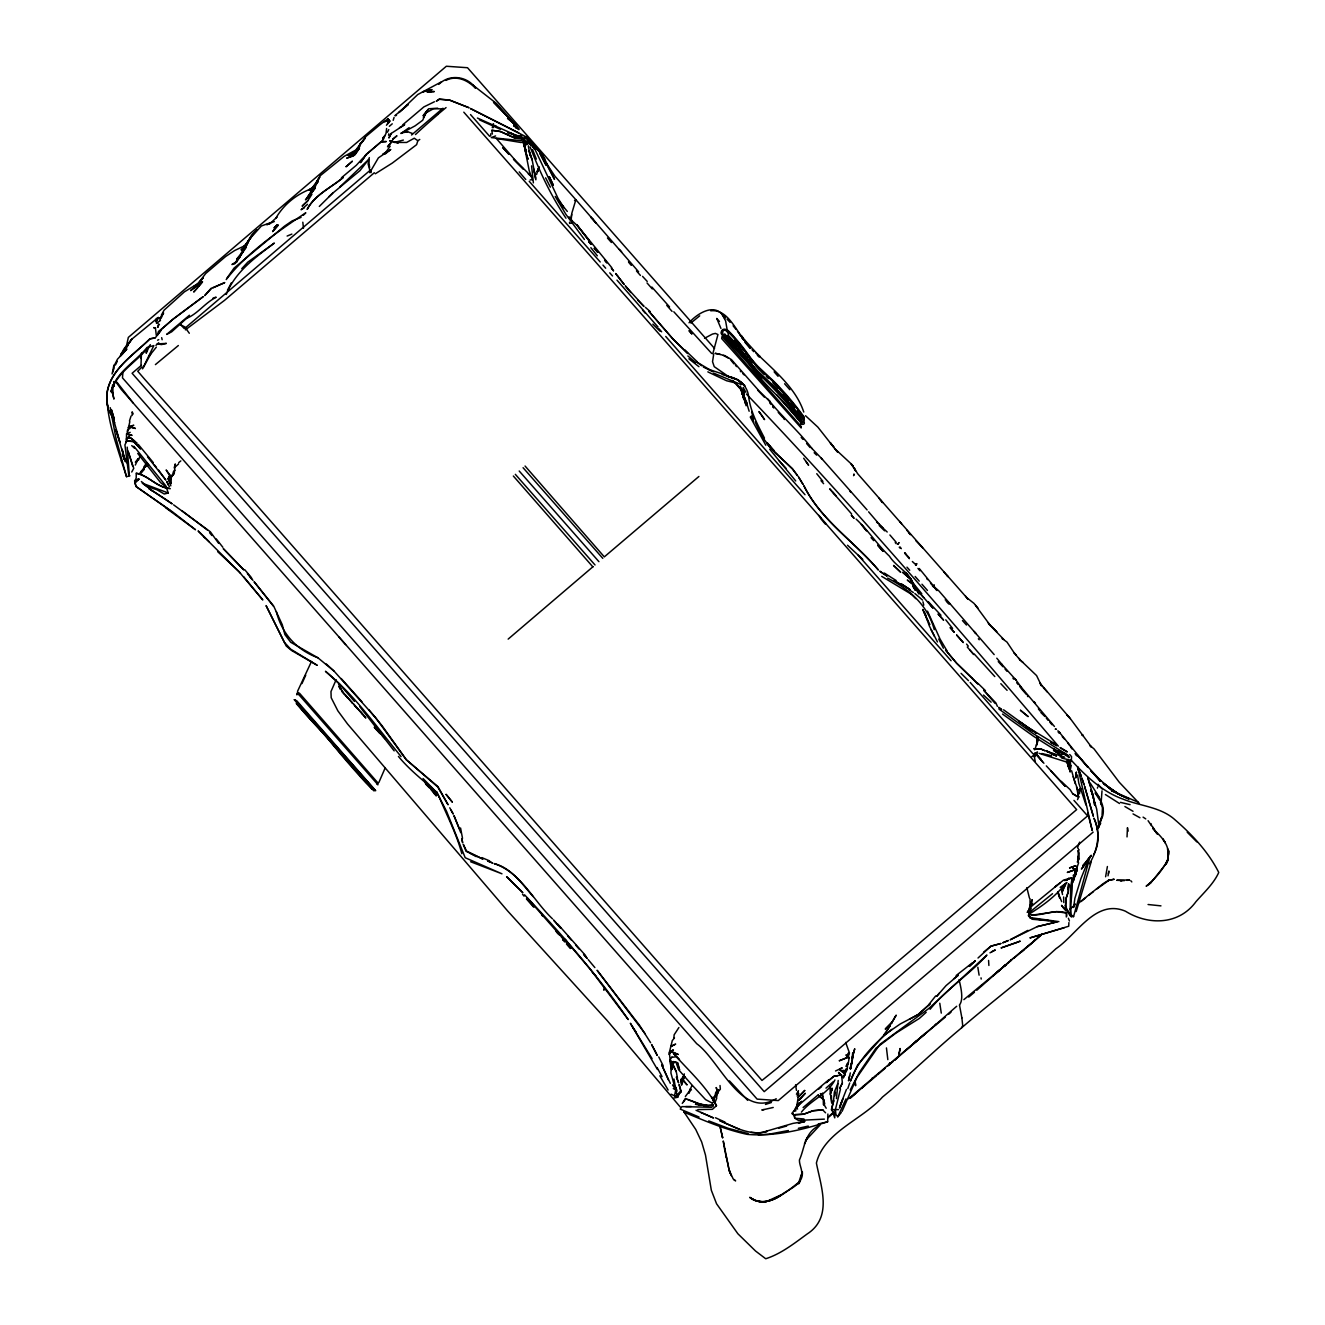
<?xml version="1.0" encoding="UTF-8"?>
<svg xmlns="http://www.w3.org/2000/svg" width="1325" height="1325" viewBox="0 0 1325 1325"><rect width="100%" height="100%" fill="white"/><g stroke="black" fill="none" stroke-linecap="round" stroke-linejoin="round"><path stroke-width="1.5" d="M126.438 439.32L129.635 435.743L126.438 439.32L126.571 433.888L130.165 432.348M132.136 415.503L132.152 411.81L133.212 414.013M533.379 182.85L531.59 165.873M371.066 172.697L371.099 169.766M121.718 461.812C114.662 439.453 106.364 416.464 107.027 392.73C110.82 368.433 134.007 355.034 149.94 338.769L155.191 337.825M112.675 385.641L112.559 393.343L113.95 399.09L112.062 390.428L112.559 393.343L112.542 384.995M516.154 128.243L516.203 125.395L493.513 102.174L515.624 124.881L496.378 103.416L472.545 84.817M383.505 139.175L383.521 138.065L382.047 141.377L386.022 133.411L386.618 128.508M1038.055 740.062L1036.995 736.982L1036.895 742.099L1038.171 737.263L1036.465 745.312L1037.69 741.288L1034.742 749.867M161.153 317.934L157.112 318.497L159.48 318.547L158.222 317.487L155.903 321.428M1065.764 907.509L1065.946 898.797L1068.397 891.51L1065.913 898.797L1065.333 907.973L1070.501 916.171L1073.565 916.602L1089.084 860.256M672.404 1068.927L673.398 1061.491M1063.644 896.975L1063.793 902.573M1066.31 916.999L1066.443 913.107L1056.621 911.583L1031.794 915.211M490.664 135.928L490.763 133.759M1127.028 836.92L1127.459 827.678L1128.105 831.206M1068.894 922.614L1068.712 926.241L1029.906 937.918L1064.141 927.798M1102.052 815.504L1102.45 807.753L1100.412 801.973M831.371 1095.775L831.736 1103.129L830.411 1093.837L832.348 1088.289L830.311 1094.467L830.03 1086.715L831.868 1090.193L829.549 1087.643M1030.055 898.747L1030.022 906.068L1032.225 899.725L1030.022 906.068M156.383 323.085L156.681 318.928M122.91 372.176L122.48 377.873L757.122 1099.121L778.288 1100.578L1093.142 832.133M988.582 960.443L988.881 965.461M1101.025 804.126L1102.003 790.859M127.217 433.739L127.498 430.062L130.198 428.257M558.487 200.588L563.937 207.81L558.024 198.303L533.263 145.684L528.228 143.017L525.164 143.266L524.717 148.764L527.963 159.166M796.872 1105.696L798.163 1097.365L804.722 1090.475L798.163 1097.365M673.862 1038.237L674.143 1034.792L678.897 1027.521M1071.759 880.628L1071.279 885.978L1071.908 877.895L1063.495 880.098L1054.998 887.021L1060 882.93M804.441 1143.823L807.819 1137.082L805.484 1140.643L820.192 1124.908M838.195 1080.438L836.439 1098.607M833.375 1102.682L834.352 1092.164L837.781 1083.635M1068.662 887.535L1068.314 891.013L1068.695 883.924L1070.733 887.816L1070.136 909.232L1070.302 915.476L1071.511 916.933L1067.172 910.308M899.923 1050.361L900.106 1048.506L898.747 1054.534M387.794 123.772L388.109 120.724L384.002 121.701L379.116 125.444L365.998 136.425L355.779 150.073L344.069 156.4L319.987 175.91L314.969 185.368L311.507 190.403L318.596 179.206L310.133 190.634M1070.087 771.763L1070.782 765.105L1070.087 771.763L1069.06 767.308L1070.567 763.2M802.354 1171.681C803.48 1184.533 789.832 1188.542 781.535 1194.67C772.442 1201.477 759.324 1205.303 749.702 1197.303C759.341 1205.203 772.458 1201.493 781.535 1194.67L765.138 1202.123L758.248 1201.328M1039.032 753.329L1066.261 761.925L1071.345 760.384L1071.544 756.608L1069.706 754.521M523.872 140.483L524.303 146.876M611.769 267.65L576.739 224.803L589.128 240.753L577.932 226.178L571.125 219.967L571.92 212.911L575.878 199.727L555.026 176.341L546.364 163.323M1067.884 888.976L1068.53 884.007M676.247 1087.444L674.558 1095.659L677.572 1097.299L679.808 1092.794M1073.648 907.211L1074.873 898.383L1080.852 878.823L1088.09 860.919M834.899 1095.792L835.412 1092.214M1098.276 828.407L1099.038 823.189L1098.077 828.307M1075.32 872.38L1075.784 869.448L1072.571 868.09L1077.291 870.591L1075.105 873.854M125.759 442.583L126.902 438.062L130.711 437.962L134.603 441.026M683.717 1077.275L684.892 1076.778L682.938 1080.355L683.601 1076.331M714.026 1101.837L714.688 1095.99L713.446 1102.118M797.7 1095.278L798.197 1092.214M388.589 135.266L388.838 133.808M1105.613 876.753L1107.402 866.517M797.932 1106.226L801.708 1101.307L795.762 1107.634L795.696 1111.095M1108.396 873.821L1108.777 871.734M571.075 217.466L571.605 214.451M827.877 1114.027L827.645 1121.778C802.122 1129.993 774.496 1136.684 747.366 1134.382C725.421 1129.761 704.801 1120.768 684.147 1112.238M852.72 1052.762L852.041 1058.427L854.741 1048.738L852.207 1058.095M1108.909 871.005L1108.031 875.842M369.311 157.592L368.118 163.985L370.371 172.366M141.46 353.096L140.98 365.369M158.072 327.176L158.536 324.774L157.576 327.374M171.869 475.907L174.221 473.588L175.281 463.916L174.188 467.891L178.61 463.899M604.217 988.947L603.803 990.173L604.233 988.814M112.476 372.308L113.9 365.187M843.628 1077.705L846.46 1068.596L844.522 1074.31L847.271 1069.54L847.602 1063.147L846.128 1066.145M524.816 147.92L525.412 145.187M126.19 347.216L128.343 337.395L446.343 66.25L467.51 67.724L714.539 348.458M899.692 1051.371L899.244 1053.011M688.785 1092.727L691.816 1085.738M715.136 1095.129L715.864 1092.015L716.709 1098.259L715.5 1101.357M849.64 1075.751L848.48 1080.852L850.319 1072.902M717.405 1093.539L718.382 1089.713L716.047 1095.477L717.736 1093.009L716.278 1087.61L717.736 1093.009L716.245 1097.233M831.355 1109.77L833.64 1100.545L831.686 1109.572L838.543 1109.605M1097.431 788.127L1097.713 786.984M1098.16 827.993L1101.738 816.945L1099.883 824.167M156.284 335.308L155.423 327.838L153.7 327.656L155.423 327.838M147.472 348.193L146.147 353.195L148.632 347.862M840.481 1089.017L835.114 1110.781L834.733 1117.869L831.835 1109.555L834.286 1113.679M1079.494 793.758L1080.239 788.574M1078.037 853.118L1079.047 849.573M537.47 171.72L538.43 168.391L536.575 174.552M171.058 483.542L168.855 476.503L171.058 483.542L170.726 477.447L170.18 481.257L172.233 474.797M129.436 421.085L131.043 416.05M393.194 120.327L394.088 117.395M336.136 679.725L330.968 691.584L331.184 697.712L337.842 710.813L347.531 723.963L507.558 910.871L607.43 1020.83L680.272 1107.054M419.777 139.44L417.839 140.732L416.613 144.673L392.332 163.058L375.273 173.79M1076.165 911.583L1091.204 861.797M140.135 455.436L138.761 459.692L135.465 462.11L138.181 458.616L135.332 465.058M493.596 123.97L492.387 127.68L492.767 126.339L495.749 125.61M847.437 1055.892L848.464 1052.895L848.646 1058.344L845.996 1054.866L849.143 1057.83L848.166 1064.008L846.311 1066.426M847.768 1088.537L849.722 1082.956M112.029 373.948L114.198 367.77M1072.389 882.284L1075.652 874.616L1074.823 869.813L1077.291 870.591L1077.175 867.643L1075.585 865.755L1069.606 867.908L1075.585 865.755M842.319 1100.131L839.487 1108.031L843.015 1098.756M689.132 1093.092L690.275 1089.895L685.373 1096.487M846.476 1089.332L839.785 1106.408M1167.358 861.631L1169.13 851.048M159.679 321.014L160.143 319.772M143.365 367.505L150.603 354.239L148.88 356.458L156.35 347.1M1028.465 915.161L1029.558 912.262M537.569 171.836L539.325 167.248L537.039 171.621L538.712 169.153M1079.627 842.153L1077.573 847.503L1078.368 848.977M1093.572 854.873C1100.015 843.329 1098.839 829.98 1093.937 818.138C1101.191 833.226 1097.597 849.872 1089.498 863.784M142.537 368.863L153.832 345.593L147.075 347.448C135.15 362.272 115.739 372.176 110.952 391.803C117.296 371.248 138.231 361.477 150.354 344.682M1076.347 869.366L1078.567 862.956L1077.788 860.521M722.738 331.929L722.523 333.237M797.749 1103.46L796.093 1107.601L797.584 1109.025M842.087 1111.36L856.977 1077.341L879.916 1044.348L928.742 1008.557L986.91 955.043C969.337 974.67 946.713 988.599 930.067 1009.302M1077.523 799.654L1078.815 796.474M794.338 1111.095L795.762 1107.634M538.927 168.242L539.325 167.248M297.529 691.335L311.524 661.407M378.851 782.495L385.194 767.871M307.234 209.184C314.919 194.792 331.018 187.67 343.175 177.484C331.084 187.752 314.737 194.742 307.284 209.284M797.137 1107.766L799.29 1102.764L796.391 1107.832M682.938 1080.355L684.296 1073.879M681.447 1079.842L682.839 1076.728L683.137 1080.819L681.563 1085.225L680.918 1079.213L681.663 1084.214M301.934 683.584L305.727 675.237M717.686 1092.396L720.353 1089.133L720.022 1085.523M846.013 1098.872L837.781 1116.776L835.909 1114.491L835.512 1110.449M122.645 353.626L124.285 350.131L120.939 353.908M129.817 421.714L127.564 431.867M389.169 137.75L391.206 133.461L404.688 124.666L399.471 127.697M842.269 1083.105L839.719 1088.388L842.385 1083.138L841.574 1074.923L833.806 1076.264L826.104 1082.658L833.856 1076.38L837.499 1075.784M1066.625 762.687L1067.42 761.047L1069.606 767.341L1066.261 760.931M115.457 364.955L117.213 361.394M1073.929 879.469L1073.482 874.898L1073.78 877.945M226.244 294.448C235.353 271.526 255.526 257.332 274.358 243.071L247.841 262.102L241.763 268.677M850.219 1090.011L859.213 1072.588L875.957 1048.224L895.783 1033.202L919.384 1018.412L926.192 1012.3M140.599 473.82L144.21 469.249L140.864 471.849L143.978 467.841L148.466 464.528L143.978 467.841M1100.164 821.268C1106.59 812.208 1102.334 800.3 1095.427 792.83M226.857 278.267L234.061 268.097L284.511 226.144L292.229 220.861L301.073 217.366M674.475 1037.922L672.272 1040.622L669.34 1052.497L670.301 1061.292M1073.349 907.492L1075.072 904.147M113.801 366.379L117.511 359.158L123.092 353.245M124.533 349.601L131.837 339.167L158.222 317.487L156.284 321.213L157.195 319.756M161.319 315.234L164.085 310.149L184.357 291.881L201.019 281.695L193.781 286.631L197.326 284.56L203.255 277.604L199.711 282.424L196.415 285.604L205.756 273.463L225.681 256.47L234.707 250.491L246.367 244.976L249.779 238.848L261.356 225.995L271.227 222.434L276.908 217.184L275.766 218.393C283.451 204.679 296.634 194.096 311.342 188.779L308.957 189.988L315.184 185.5M226.194 279.608C247.245 252.413 277.339 231.991 305.678 212.828M919.268 568.524L935.036 587.82L933.446 586.611L934.291 584.905L933.545 586.66M834.932 1079.925C827.827 1094.036 811.099 1099.883 801.41 1112.122M227.453 290.274L231.444 282.705M847.222 1057.582L839.371 1060.729L847.222 1057.582L849.491 1053.06L845.665 1042.411M125.097 348.392L131.837 339.167L124.003 348.806L120.161 356.276M383.852 136.458L382.693 138.612L385.111 135.448M1072.505 882.036L1074.293 878.69L1070.882 886.707M1097.365 829.483L1100.711 823.256M389.02 122.496L389.815 121.022L387.96 118.886L384.002 121.701L387.877 121.022L389.02 122.496L388.109 120.724M388.805 137.8L391.173 133.428M387.447 132.235L388.772 129.602M936.593 1023.811L956.7 1006.271M933.628 586.329L938.862 590.884L975.929 633.598L974.024 631.362M1073.2 907.31L1074.972 904.048M131.738 472.015L133.759 468.338L128.028 451.03L132.699 466.251M122.43 353.162L124.202 349.982M161.004 317.702L163.588 313.081L160.325 317.901L161.65 317.255M796.441 1094.251L798.462 1090.674M906.267 1050.013L925.645 1033.351L894.325 1060.431L896.959 1058.195M423.354 117.296L427.793 109.975M722.837 330.77L722.456 332.012M246.384 247.212L235.718 262.251L231.974 264.569L236.993 261.919M234.84 263.774L239.941 256.884L235.817 262.449M238.467 258.673L246.765 244.893L240.521 255.808L236.728 259.054L242.922 251.237L240.637 253.887M423.553 117.014L426.733 111.731M915.873 564.897L916.486 563.953C913.554 568.21 918.705 561.071 916.055 564.616M1028.25 910.921L1030.353 907.443L1028.299 912.246L1029.591 907.178L1032.572 903.17L1030.088 907.145L1030.072 905.82M682.276 1103.427L685.356 1098.458L704.652 1105.845M912.826 1044.249L916.85 1040.705L915.641 1041.748M1166.431 863.238L1151.276 882.317L1146.158 886.226C1155.301 878.79 1163.433 869.117 1168.368 858.318L1165.503 864.546C1170.903 860.968 1165.669 838.311 1168.451 854.443C1168.484 843.329 1160.286 835.694 1152.916 828.804M386.469 125.295L388.026 122.811M307.93 200.522L302.15 206.12L307.566 201.102L311.922 194.278M508.154 639.114L593.053 566.653M595.024 564.963L515.326 474.333M598.917 561.668L519.201 471.021M602.792 558.355L523.077 467.708M369.708 172.664L378.387 157.874L390.627 149.576L385.045 154.114M886.922 1030.8L890.185 1025.649L883.825 1034.957M1037.326 752.617L1034.527 757.006L1034.262 756.028M1090.608 855.917L1087.411 860.687L1091.237 855.271L1089.283 857.772M797.12 1096.04L798.859 1093.489M1029.177 911.617L1031.181 908.652M1077.242 861.962L1079.328 858.915L1078.302 854.145L1077.689 859.942L1079.229 853.118L1077.755 850.65M361.675 161.004L366.015 154.694L381.252 141.676L386.287 141.477M143.663 467.228L146.678 462.889M365.965 154.661L360.499 162.528L365.965 154.661L381.004 141.924L386.006 141.659M359.754 146.413L357.584 149.526L352.019 153.352M125.693 348.492L127.879 345.378M394.933 115.606L408.183 104.509L405.963 106.381M385.376 152.905L390.212 146.098M1013.89 957.876L1010.577 960.575L1011.919 959.399M683.65 1101.754L685.688 1098.955M1027.157 912.395L1031.993 905.886L1056.986 885.398M155.671 337.362L160.872 330.422L157.427 335.026L158.337 331.763L173.111 319.159L203.04 296.767M1064.903 884.073C1055.512 896.561 1042.162 906.118 1028.896 914.217M125.362 348.574L127.763 345.411M197.607 287.79L193.698 292.03L202.559 281.778L198.601 286.482M423.404 115.722L426.7 111.399M319.308 206.435L332.641 193.218L328.633 196.928M928.56 1004.88L935.698 995.903M423.155 115.557L428.588 108.799L437.697 108.186M1091.055 855.619L1081.432 869.067L1089.945 857.755M423.586 115.573L426.153 112.393M729.148 1170.058L733.139 1178.886L735.64 1180.873L733.918 1179.747M524.054 138.943L524.899 137.899L529.834 139.589L535.565 148.019L530.149 140.086L526.489 136.988L527.747 137.75L539.192 151.497L525.694 136.243M355.713 151.133L359.555 146.429M680.719 1090.839L677.39 1094.897L681.282 1091.982L679.096 1084.479L680.884 1091.618M1086.467 861.349L1089.63 857.523L1082.906 865.606L1086.914 861.316M837.781 1116.776L841.309 1112.503M523.955 144.442L527.996 140.698L531.457 142.156L535.35 148.549L528.344 139.854L533.925 145.684L530.215 140.881L531.457 142.156L525.396 141.626L527.996 140.698L534.29 146.711L527.996 140.698L523.955 144.442L525.147 149.675M994.495 974.653L1005.576 965.031L997.062 972.302L997.708 971.755M939.359 993.154L936.758 996.234L946.033 985.634L958.306 975.2L953.536 978.927M924.486 1034.129L925.43 1033.334L848.53 1098.773M243.783 246.881L251.22 237.142L243.866 247.179M387.612 123.623L389.815 121.022L387.96 118.886M843.114 1077.043L845.251 1074.525M671.924 1056.919L669.738 1060.613L671.56 1069.573M234.243 263.658L238.765 258.458M1032.854 941.843L1035.073 940.088L1012.929 958.604M392.067 141.262L387.513 146.827L392.2 141.344M803.745 419.611L804.176 417.027L798.18 409.061A124.832 49.422 51.3 0 0 773.452 380.938L758.529 366.975A40.148 15.883 51.3 0 1 750.944 358.247L745.014 350.131A73.239 28.984 51.3 0 0 727.988 330.356L727.375 331.233M803.778 420.621L804.209 418.038L798.213 410.054M120.774 355.763L126.869 349.005L122.993 353.278M362.868 158.139L356.359 165.244L341.436 177.765M138.91 474.184L142.123 470.773L140.864 471.849M211.304 288.668L204.663 295.641L210.99 288.403L224.571 282.788M978.016 958.008L991.001 946.133L1000.773 943.516M1078.997 902.722L1103.245 883.593L1108.213 880.479L1114.193 879.22L1108.909 880.347L1096.322 889.323M403.827 108.236L406.427 105.967L398.891 112.575L417.723 94.555L441.556 81.769M142.007 366.926L137.75 371.248L144.905 379.53L237.374 483.194L761.991 1080.438L777.874 1067.668L852.737 999.862L1076.645 809.625L825.458 523.209M178.362 345.527L155.406 364.607M514.398 126.538L514.348 123.672L512.129 121.105L515.16 125.792M818.022 1126.134C804.424 1133.504 804.639 1148.311 799.422 1160.021C799.223 1165.288 803.033 1170.472 801.393 1175.921C804.358 1165.569 795.232 1191.589 799.919 1181.469C786.404 1191.606 768.102 1209.294 750.629 1197.883L754.207 1200.003M303.359 215.213L305.644 213.043M139.026 479.252L135.647 480.826L134.835 483.211L134.637 480.627L139.026 479.252L134.835 483.211L136.16 486.59L172.879 512.129L195.504 529.752L165.774 507.839M173.641 471.518L174.95 470.276M936.477 1023.96L919.053 1038.949M1148.742 884.686L1151.276 882.317M683.866 1111.807L695.741 1129.447L701.67 1141.968L705.496 1155.102L711.326 1190.264L716.56 1203.779L737.876 1233.757L755.532 1251.015L765.717 1258.75C780.988 1253.897 794.238 1243.413 807.107 1234.022C832.912 1217.41 821.02 1186.968 816.399 1163.052C824.017 1131.931 862.492 1119.642 882.467 1097.067C909.563 1074.873 934.589 1050.261 961.519 1027.902C992.607 1001.021 1025.699 976.475 1056.008 948.667C1076.977 934.523 1095.725 898.582 1125.472 911.219C1148.527 925.546 1178.919 925.065 1195.928 901.712C1203.978 892.503 1213.717 883.709 1218.752 872.463C1208.499 852.091 1192.483 834.932 1175.292 820.059C1160.982 806.859 1140.328 806.196 1123.02 799.108C1102.35 791.754 1086.152 776.317 1071.511 760.517M998.122 971.358L999.63 969.9M339.747 187.057L368.698 159.414L359.969 170.643L332.592 193.284M828.108 1117.704L832.945 1113.331M155.936 345.345L158.752 342.728M1011.223 959.946L993.071 975.664L994.098 974.769M916.387 1041.102L921.19 1036.995M976.823 990.206L996.798 972.666M1041.616 934.34L1033.748 941.131M948.733 1014.205L951.002 1012.201M818.568 1089.266L821.583 1086.633M825.988 1088.123L833.359 1081.647M829.351 1115.932L833.061 1112.685M861.896 1087.991L864.629 1085.589L853.731 1095.129L856.447 1092.794M887.518 1066.244L889.721 1064.323M402.701 124.865L423.868 106.911L434.418 101.76M374.346 172.73L224.472 300.394L185.368 329.875M877.514 1074.823L885.365 1068.099M1070.037 909.099L1074.293 905.406M1026.858 947.392L1032.241 942.754M1040.622 935.698L1014.089 958.058M392.945 139.191L396.937 135.779L392.597 139.274M850.17 1098.16L853.101 1095.642L849.988 1098.293M861.747 1088.156L876.305 1075.85M974.422 992.293L968.707 997.079M1011.505 960.194L963.871 999.63M156.83 323.3L160.557 320.137M141.527 365.236L132.103 373.269L764.21 1091.651L1087.61 815.902L1073.962 800.383M185.483 327.755L370.735 169.799M411.545 135.001L442.947 108.236M689.033 322.787C697.695 312.982 716.477 301.288 724.808 318.58M690.872 323.035L699.699 315.83M698.904 476.47L604.316 556.881L525.064 466.036M888.843 1065.018L893.166 1061.408M389.351 126.289L392.25 123.838M818.403 1094.665L803.082 1107.568M158.884 331.565L173.095 319.126L203.073 296.8M1021.592 951.897L1024.043 949.843M307.566 204.315L301.09 209.731L304.502 207.727M1064.406 884.669L1066.94 882.549L1060.182 887.369M438.227 114.082L446.061 107.573M924.171 1034.593L945.305 1017.12M1031.811 756.757L1037.508 752.053L1033.864 754.207L1035.156 761.13M1052.53 893.696L1029.508 912.378M972.467 962.762L956.137 975.531M1081.018 901.58L1085.589 897.853M983.564 952.178L991.001 946.133L1000.789 943.549M828.539 1079.991L798.346 1105.365L791.803 1113.48L795.099 1115.981M1001.104 968.823L1002.329 967.83M178.709 462.624L180.829 460.918M1089.15 894.988L1093.324 891.675M189.442 315.251L166.668 334.413L171.654 331.83L187.222 317.752L186.345 318.48C197.872 313.81 204.911 302.862 215.876 297.479M1069.01 878.21L1066.045 880.529L1068.828 878.343M592.855 566.885L513.338 476.023M875.875 1075.569L875.245 1076.033M891.858 1029.359C874.682 1043.09 857.938 1060.033 850.418 1081.117L857.59 1065.002L883.808 1035.305L900.321 1023.927L918.225 1014.519L930.133 1003.787L918.175 1014.453L909.331 1019.323M863.171 1086.351L864.182 1085.606M513.62 137.187L521.818 138.462L517.28 138.247L520.427 135.962M409.143 127.664L400.912 133.527L415.089 125.858L422.692 120.244L425.905 112.873L433.54 108.733L443.08 108.898M170.428 510.672L136.16 486.59L134.786 481.306L138.562 478.673M517.28 138.247L520.626 135.945M800.913 424.166L801.31 422.857L776.781 394.916M438.807 84.369C449.357 73.803 466.864 76.005 475.476 87.864M311.358 189.806L313.826 188.15M1061.093 755.018L1053.574 750.381L1061.093 755.018L1063.677 753.279M677.506 1078.285L676.297 1071.842L672.57 1063.776L675.651 1061.739M524.303 145.899L526.406 151.431L524.303 145.899L529.619 142.471L534.919 148.764L531.971 144.143L526.837 141.924L529.619 142.471L534.406 148.798L529.619 142.471L525.71 143.812L528.808 142.553L530.679 143.845M704.569 338.273L712.436 334.082L715.368 333.403L717.951 334.529L712.817 353.725L713.662 354.454L712.535 361.675L714.241 366.677L729.247 377.062M776.218 1098.74C741.188 1119.542 719.906 1060.646 696.735 1043.719L121.287 389.467L116.335 382.544M574.52 200.539L575.878 199.727L638.617 271.807M382.643 154.18L390.627 149.576M1027.918 930.365L1010.147 939.806L1037.276 926.622L1057.035 921.885L1037.276 926.622M989.957 952.841L995.307 949.959L991.68 951.747M157.576 340.21L158.752 339.631M835.545 1070.981L842.236 1067.851L839.669 1069.043M213.01 287.873L224.654 282.54M395.463 115.755L396.523 115.308M1078.699 789.733L1081.448 788.574M274.292 221.523L266.673 224.687L270.134 223.677M287.127 236.049L291.881 234.094M135.465 462.11L136.972 461.514M495.583 135.945L491.26 137.585L520.907 140.665L524.518 139.059L525.031 140.831L521.106 142.52L497.405 138.645M212.928 298.224L215.958 297.115M1064.522 880.578L1071.908 877.895C1073.349 890.317 1069.689 902.772 1071.246 914.896L1073.565 916.602L1070.302 915.476M763.945 1131.914L792.93 1123.401L804.904 1121.381M765.469 1104.437L771.349 1102.533M525.495 143.597L528.808 142.553L531.01 145.253M445.912 80.411C456.247 74.945 467.891 80.179 475.277 88.079M778.785 1128.204L786.619 1126.051M403.38 140.069L394.237 142.438L406.626 142.454L414.278 138.214L417.839 140.732M121.337 460.703L126.504 476.669L129.949 475.807M168.308 492.999L164.267 493.993L156.863 489.72L146.793 486.523L142.305 483.194L168.308 492.999L165.642 485.612L133.875 446.243M818.221 1123.997L827.645 1121.778M764.045 1109.538L761.842 1110.035L773.22 1107.468M798.346 1128.32L808.283 1126.084M788.392 1130.523L768.368 1134.332L758.165 1134.73M403.843 132.434L407.504 131.705L412.605 133.543M710.73 310.795C728.253 308.775 736.071 331.548 746.306 342.513L741.404 335.49M401.458 132.897L407.504 131.705M673.895 1097.994L677.572 1097.299L670.93 1073.051L671.46 1060.944L671.99 1069.043M154.992 338.007L149.94 338.902C130.91 357.104 100.816 376.217 107.872 406.825L106.878 402.85M672.023 1057.35L674.972 1056.903M672.57 1063.776L672.007 1062.551L675.916 1061.971L678.566 1069.656L692.644 1085.722L705.596 1099.617L712.005 1102.93M1126.846 880.38L1129.529 879.933L1116.71 880.28L1124.345 880.645M713.43 1104.735L707.517 1105.464L695.426 1104.272L708.03 1105.713L698.325 1104.586L707.037 1105.779M822.875 1109.737L813.053 1110.731L803.629 1114.226L795.199 1114.872M824.365 1119.128L798.462 1120.403L794.884 1118.25L792.93 1113.265M530.149 179.918L532.402 179.72L529.238 170.743L524.965 149.394L527.913 158.983M126.438 438.327L130.711 437.962L137.171 443.213M524.617 137.899L527.747 137.75L543.084 155.87L554.529 179.388L545.353 162.081M1120.536 880.959L1121.811 880.893M795.414 1114.491L803.629 1114.226L813.053 1110.731L822.742 1109.952L825.574 1112.818M1034.411 749.238L1041.251 749.155L1045.044 750.762L1041.251 749.138L1033.682 748.708M685.754 1106.541L691.236 1106.491M697.795 1109.588L712.419 1109.34L716.444 1105.679C706.871 1087.444 690.772 1072.621 676.909 1057.35L676.197 1057.151M711.889 1107.286L681.895 1106.607L680.238 1109.108L699.053 1117.041M705.082 1105.53L712.138 1105.613M515.591 138.197L524.518 139.059L477.414 118.041M715.5 353.295L724.825 355.613L731.466 359.638L759.291 391.19L769.875 401.458L767.423 398.577M1028.664 914.631C1041.417 916.867 1053.739 908.569 1066.542 912.958L1066.724 916.204M794.884 1118.25L803.993 1118.979M750.977 1132.328L759.109 1133.024L767.043 1131.434C750.53 1136.303 734.63 1127.194 719.955 1120.735M127.266 441.059L133.825 441.623L140.599 448.993L133.742 441.556L126.918 440.794L124.914 444.885L128.84 475.824M1148.063 904.511L1160.965 905.869M1053.292 921.173L1032.539 919.285L1028.349 915.707L1033.285 919.252L1029.525 917.496L1058.89 921.637M1038.585 919.418L1048.738 920.56M168.225 488.097C156.234 486.822 148.152 475.377 136.227 473.124L136.21 477.994L134.786 481.306M1055.545 729.197L1056.456 729.28L1055.28 729.114M492.022 130.347L500.353 131.506L515.408 138.396M715.069 353.411L720.287 354.438M170.312 488.693C157.46 487.815 149.029 475.807 136.492 473.439M525.164 143.266L527.88 143.812M1060.166 756.807L1062.783 757.337M1060.282 751.772L1054.7 750.629L1057.582 752.153L1053.64 748.426M1041.847 753.511L1051.735 755.78M748.045 1133.571L728.187 1128.32L708.726 1120.9M1120.47 802.37L1130.092 804.639M1061.772 758.099L1071.345 760.384M734.481 382.71L726.58 380.755L707.832 371.861M699.385 1103.626L706.904 1105.53M507.69 132.897L519.152 136.177M1064.753 757.188L1046.22 751.176L1053.657 754.488M708.643 369.36L724.527 374.627M738.174 379.993L726.978 376.134C737.942 377.923 747.201 384.797 748.575 396.341C750.579 411.81 757.503 424.58 764.459 438.095M687.559 1099.568L704.635 1105.911M722.241 374.445L731.615 377.658M730.671 377.112L737.611 379.662L744.816 385.641L737.942 379.728L741.917 383.637M723.367 355.431L728.717 358.263M360.88 712.105L365.816 718.017L353.328 703.658M713.529 373.087L741.304 384.598M1138.423 802.354L1111.642 790.743L1129.016 798.958L1120.354 795.182M479.435 119.863L500.453 129.337M673.299 1088.62L677.092 1090.127M482.896 859.08L466.069 851.329L463.27 844.323L466.516 851.014L482.598 858.931M515.309 138.115L500.353 131.506L491.757 130.248L492.353 134.057M524.899 137.899L531.077 141.212L526.489 136.988M481.803 857.606L489.654 860.902M378.238 783.274L299.632 693.372L297.462 692.147L297.462 693.372M739.052 1129.132L719.955 1120.735M700.809 1112.404L713.562 1117.969L696.039 1110.284M715.517 1117.77L725.023 1122.126M351.688 702.267L352.682 703.227L345.378 695.029L352.168 702.763M671.096 1094.185L677.572 1097.299M470.607 861.747L501.96 873.804L465.191 857.722L446.591 811.397L436.339 791.505L439.304 797.335M703.376 367.058L712.701 371.58M1119.873 794.801L1104.106 783.969L1118.449 793.94L1128.188 798.677M712.734 371.513L696.801 362.04L701.737 365.799M1044.895 716.494L1040.804 712.486M360.798 712.072L353.377 704.072M1046.253 750.612L1053.971 754.521M179.803 324.343L184.755 326.894L189.309 333.271M876.57 522.1L877.647 523.011M345.461 695.128L344.368 694.101L345.378 695.029M1124.892 806.544L1133.024 811.281M1119.509 803.513L1105.398 794.536M1139.947 817.74L1133.041 813.914M470.342 853.383L476.271 856.646M1069.374 757.022L1053.259 748.708L1033.616 736.319L1002.561 714.092M1056.754 745.627L1050.725 742.199L1056.754 745.627M368.913 709.769L382.196 725.901L406.361 759.738L437.697 786.951L448.082 804.772L438.012 786.669L406.295 759.788L375.671 717.753L333.966 670.997L317.901 657.78L290.705 642.277L284.892 634.543L282.275 624.721L273.662 606.055L254.085 581.725L273.43 606.188M945.205 599.877L945.57 600.076M1068.182 755.333L1032.804 733.338L998.951 709.057M317.901 657.78C296.419 649.714 281.927 633.764 276.345 611.637M884.338 573.062L896.164 580.532M1061.242 748.227L1067.205 751.722M1054.634 743.64L1027.339 727.011L1003.588 709.803M173.592 504.842L210.36 531.805L218.625 543.333M894.276 580.532L901.662 585.087L897.224 582.354M1061.193 781.336L1070.136 789.634L1072.621 793.642L1076.927 796.259M961.519 1027.902L962.728 1025.716L961.884 1017.882M1060.017 747.565L1066.989 751.904M518.887 128.757L513.669 125.494L518.887 129.684L516.75 126.173L507.508 118.223L516.203 125.395L517.065 128.343M1111.576 789.584L1118.449 793.94M1072.621 793.642L1077.126 796.491M879.171 525.528L884.603 530.828M901.199 584.01L909.762 589.509L902.507 584.822M887.667 578.114C909.232 589.145 927.748 605.243 934.258 629.657M1143.077 817.128L1145.761 818.916M881.705 576.358L911.633 594.395L909.944 592.838L915.79 598.652M909.016 589.708L913.372 592.54M1025.5 726.878L1031.33 730.671M561.386 937.09L566.023 941.661M518.704 132.881L470.309 108.468L524.303 135.879L524.054 141.162L520.924 134.802M1139.384 803.546L1119.261 782.247L1094.019 748.873L1089.995 745.561L1091.552 747.184L1070.385 718.68L1039.694 682.855L1041.566 685.87L1036.581 675.584L1019.687 659.419L1020.598 660.662L1013.989 652.629L1016.308 655.279M901.878 584.176L910.225 589.774M936.113 589.824L936.974 590.553M158.371 323.863L159.431 324.608M1023.049 662.417L1021.575 661.374M688.868 358.81L698.938 366.694M182.154 510.903L207.28 529.934M511.086 133.146L515.789 136.657M1111.907 789.832L1103.046 782.959L1112.255 790.71L1095.593 775.804L1090.872 770.786L1100.628 780.789L1077.175 754.902L1087.742 767.158M496.229 138.38L516.651 161.849L531.275 176.242M757.569 354.355C774.943 371.199 796.027 388.49 803.762 412.042M141.377 481.522L151.812 490.697M818.237 1095.228L823.719 1099.584L824.746 1103.94M166.221 487.203L160.507 482.515L137.734 453.432M819.628 1096.355L823.753 1099.75L823.587 1104.984L823.04 1096.371L820.556 1093.655M755.896 352.98L759.937 356.309M528.277 173.923L531.424 176.556M880.893 526.174L887.203 532.004M687.874 355.961L695.824 362.653M518.224 135.481L522.53 138.877L520.079 136.227M993.502 628.365L988.682 623.81L1003.688 639.379L1002.114 638.501L1007 642.095L1014.155 652.811M914.83 593.484L922.564 600.109M516.203 125.395L514.382 123.821L516.551 128.061M684.76 349.817L697.082 361.642M911.302 579.803L902.772 572.4L911.302 579.803L913.77 586.147C910.59 572.533 896.429 567.299 889.439 556.185C877.299 544.707 868.372 530.431 856.116 519.118M758.264 354.918L744.368 339.713M645.424 307.383L650.161 311.557M912.362 561.518L915.244 564.185M1055.213 750.033L1057.582 752.153M934.539 587.82L935.715 589.029M862.774 559.432L847.536 545.237M1060.282 732.99L1058.99 731.831L1087.858 767.308M376.548 729.628L380.755 734.232M354.471 701.438L339.432 684.015L325.453 671.278C355.083 695.526 376.896 727.259 401.061 756.542M209.383 541.925L198.121 530.944L240.471 573.195M901.58 523.723L899.625 521.537L966.703 597.641L974.074 603.455L989.858 624.837M423.023 778.487L437.482 793.211C424.381 781.237 409.889 770.421 398.444 756.426M905.621 553.684L904.611 552.757L909.248 557.825M326.281 663.957L333.917 671.03M834.75 494.407L829.665 488.826L851.677 514.001M950.307 604.117L948.22 602.146M766.281 376.399L768.483 378.47M883.328 528.443L879.287 524.137M747.681 1100.346L729.446 1080.885M983.514 695.045L991.133 702.184M217.681 551.664L238.815 571.423L262.814 599.943L243.618 576.69M805.534 415.735L817.856 427.114L837.301 451.775L835.131 448.993L851.147 463.849L855.503 470.806L854.244 467.609M131.722 445.614L134.587 448.314M725.438 317.569L722.224 314.588L725.603 320.865L727.21 330.107M757.387 355.315L759.225 357.071M424.745 782.379L436.339 794.718M735.16 382.726L743.739 391.19M762.521 371.861L764.376 373.65M764.392 374.644L762.537 372.855A61.53 24.363 51.3 0 1 755.382 365.269M1148.079 820.705L1151.74 826.071L1151.011 823.637M425.872 784.284L429.3 787.779M742.745 373.551L744.103 374.876M977.966 683.352L985.485 690.689M1057.93 730.754L1059.288 732.079M377.078 784.317L377.973 784.781L299.053 694.896L296.883 693.654L296.883 694.88M652.861 324.145L660.016 331.217M385.36 738.952L382.296 735.888M523.358 169.037L513.553 159.182L523.358 169.037M961.056 673.332L968.459 680.652M821.136 457.937L867.113 509.943M637.838 300.278L644 306.439L625.284 285.852L630.816 292.56M774.645 452.073L792.466 468.686L797.617 475.658M651.867 287.045L669.572 306.936M772.872 382.677L778.073 388.258M922.713 547.888L915.84 540.666M928.295 601.649L940.982 615.28M203.603 536.426L204.928 537.751M1187.2 832.199L1196.806 841.888M341.784 691.335L344.417 694.151L339.101 686.665M375.472 728.535L377.045 730.191L374.263 727.226L379.795 733.354M541.643 915.028L542.538 915.939M1062.286 736.7L1064.72 739.3M771.15 448.628L776.864 454.458M764.277 397.102L757.834 390.345M727.011 319.126L730.108 322.373M998.255 661.622L1002.992 666.757M774.711 452.024L792.267 468.851L797.517 475.725M514.183 123.374L515.624 124.881M904.793 553.32L909.397 558.703M778.222 412.406L783.125 417.723M730.655 359.853L733.918 363.895M534.19 906.863L527.516 899.509M571.29 948.021L566.023 941.827M557.759 924.105L585.667 955.673M868.604 511.814L879.518 524.551M962.463 620.564L966.472 625.036M746.406 394.005C854.907 507.392 956.451 626.891 1058.344 746.124M994.81 676.562L974.306 654.07M1000.822 683.7L1007.099 690.325M735.491 365.385L736.634 366.594M841.127 1075.188L838.493 1072.405L843.263 1077.772M524.534 894.789C561.651 934.175 597.476 974.968 628.232 1019.588L590.702 969.834L564.732 939.21L566.62 941.065L560.541 935.748L527.201 897.903M1069.308 717.521L1066.807 714.838L1070.385 718.68M752.004 349.767L753.776 351.672M673.812 311.773L711.691 353.477M1070.236 768.218L1067.735 765.519L1067.42 761.047M180.366 324.36L184.308 328.6M946.232 601.252L948.733 604.001M642.542 276.362L647.229 281.43M507.16 877.1L522.845 892.686L506.597 876.703M899.228 547.192L900.271 548.318M519.93 136.077L522.116 138.429M779.05 460.653L785.99 468.205M1050.973 771.034L1065.267 786.272L1046.286 765.867M1020.515 686.383L1054.452 726.481M1064.936 753.345L1068.878 757.652M1041.284 759.54L1035.04 752.716L1042.758 762.007M769.51 401.028C781.651 416.431 799.24 431.718 812.026 448.595M358.015 709.388L355.232 706.275M658.045 327.109L616.97 280.122M362.04 701.902L341.188 678.516M987.87 622.502L988.566 623.313M814.163 452.769L816.664 455.138M974.935 632.423L994.181 654.6M1001.418 663.858L1015.878 679.874L1014.983 678.632M832.729 492.171L836.025 495.798M921.769 593.716L911.981 581.774L919.003 593.964L911.153 579.671L905.753 572.599L911.153 579.671L915.177 587.687L910.606 578.445M767.755 443.544L774.247 450.699M1036.995 755.631L1043.934 763.283M619.388 249.382L621.657 251.883M595.952 976.078L591.993 971.606M1070.302 768.384L1067.735 765.519L1071.345 760.782L1067.735 765.519L1069.904 770.355L1069.06 767.308M375.356 728.352L376.664 729.827M836.439 450.434L837.682 451.808L836.887 450.931M944.013 572.152L948.12 576.723L947.027 575.497M690.275 1088.686L691.451 1089.995M801.194 437.399L803.016 439.436M138.28 444.438L153.369 462.707M361.526 712.983L362.619 714.208M533.528 906.979L526.406 898.913M1047.297 691.998L1043.355 687.559L1044.282 688.619M822.461 459.394L811.562 448.082M1049.781 722.125L1052.033 724.758M956.683 635.106L963.308 642.575L956.733 635.072M769.61 449.109L795.729 480.958M683.518 1080.637L687.079 1084.927L683.22 1080.322M1002.015 664.521L996.781 658.194M463.8 112.178L820.821 517.926M1005.046 669.059L1007.083 671.361M969.9 650.078L973.858 654.567L967.283 647.064M552.558 918.904C533.147 900.553 520.858 872.363 494.142 863.585C511.632 868.074 521.818 883.808 533.097 896.545M774.131 371.845L778.073 376.317M784.615 383.753L789.849 389.716M779.365 388.738L785.907 396.192M789.832 400.647L795.083 406.609M719.475 321.511L716.759 318.431L720.933 328.401M783.323 394.204L788.557 400.167M791.174 403.131L795.099 407.603M728.618 333.585C727.723 327.176 719.972 328.219 721.512 333.652M728.634 334.579C727.839 329.014 720.684 328.65 721.413 334.049M733.884 340.542L740.211 347.945M733.338 344.583L736.054 347.663M741.487 353.825L745.561 358.462M749.619 363.083L752.335 366.164M788.971 407.802L793.046 412.423M723.881 334.778L761.858 377.956M1058.162 732.046L1059.255 733.272M906.979 567.166L909.712 570.263M915.161 576.474L919.252 581.128M921.985 584.226L927.45 590.437M1098.044 784.317L1102.135 788.971M607.463 238.003L611.421 242.492M636.464 270.946L640.422 275.451M647.014 282.937L652.281 288.933M666.773 305.396L672.057 311.392M732.675 380.292L743.226 392.283M820.987 480.677L823.62 483.675M871.055 537.635L873.688 540.633M882.914 551.134L877.647 545.138L882.864 551.167M470.524 114.579L489.637 136.309M529.222 181.31L600.225 261.986M602.958 265.083L605.674 268.197M609.782 272.851L612.514 275.948M642.542 310.083L645.275 313.18M658.923 328.699L661.655 331.813M665.746 336.467L805.004 494.722M858.252 555.241L951.085 660.744M970.198 682.458L1033.003 753.842M339.018 637.093L345.61 644.579M854.824 469L857.606 473.654L900.205 522.183M896.147 542.256L889.903 534.969M895.22 542.571L896.23 543.747M1075.072 753.594L1076.43 755.134M133.295 403.131L116.964 382.229M346.786 696.933L348.028 698.341L346.09 696.056M567.597 935.881L571.042 939.823M930.349 605.094L932.966 608.109L917.165 590.105L923.757 597.608M766.86 443.014L772.773 449.804L767.506 443.063M1130.788 880.727L1131.815 881.92M769.643 402.833L771.133 404.556M575.63 945.073L579.058 949.031M750.248 347.812L745.147 341.668M806.577 443.494L810.088 447.552M567.315 211.437L558.438 200.539M570.313 948.518L566.438 943.98M750.082 348.376L744.981 342.314M1094.168 774.148L1100.396 781.402L1095.609 775.804M519.218 171.886L525.777 179.521M820.407 1093.572L822.577 1096.09L822.494 1093.092M431.155 789.832L434.517 793.774L433.474 792.516M978.363 638.749L979.225 639.76M818.9 515.375L825.608 523.276M147.522 456.827L165.757 479.932M975.647 605.343L978.049 608.192M917.943 568.408L919.931 570.76M916.436 590.437L912.991 586.362L914.83 589.592M1157.421 834.336L1152.717 827.512M1015.762 679.725L1021.509 687.609M952.592 628.414L945.768 619.818M741.387 382.445L744.584 386.237M594.279 248.255L597.658 252.247L594.279 248.255M557.51 933.131L558.057 933.761L555.937 931.26M244.645 569.601L251.551 577.799M747.598 355.763L750.066 358.694A88.162 34.897 51.3 0 0 752.583 361.742M820.39 518.224L825.342 524.104M588.168 959.582L594.875 967.581M559.647 935.334L557.03 932.022M249.613 576.392L251.849 579.058M394.171 750.878L359.605 706.391M1034.08 701.637L1035.471 703.293M733.122 325.801L736.037 329.395M247.411 573.692L252.976 580.383M209.598 532.733L211.917 535.515M909.016 532.898L910.49 534.687L906.764 530.166M878.872 498.051L882.566 502.556L880.33 499.79M1016.739 682.756L1018.246 684.594M1046.27 718.051L1048.042 720.303M966.571 644.082L968.31 646.186M522.497 894.242L524.071 896.164M342.86 692.66L338.604 684.313M154.28 464.777L156.466 467.477M158.636 470.16L165.526 479.667M563.44 940.419L562.628 939.375L564.649 941.926M816.747 473.704L822.924 481.389M590.851 247.676L597.343 255.824M434.401 793.675L436.24 795.994M1075.999 754.621L1077.208 756.128M216.257 538.927L222.865 547.291M1065.896 910.871L1061.524 905.323L1064.008 908.569M772.922 406.709L773.866 407.901L772.657 406.344M584.424 239.494L565.924 214.385L555.225 196.415M995.174 703.492L983.796 690.308L995.92 702.962L997.377 706.358M965.528 596.151L967.813 599.115L966.703 597.641M930.498 583.083L931.657 584.607M1026.444 694.499L1021.062 688.321M1019.852 659.502L1018.975 658.326M926.788 578.495L927.45 579.621M797.435 410.584L800.283 414.377M744.087 350.843L742.679 348.988A53.348 21.117 51.3 0 0 741.255 347.167M748.642 357.054L745.462 352.732M763.647 438.741L769.875 447.038M1067.735 742.911L1069.838 745.76M1019.737 686.466L1020.498 687.493M849.772 490.946L850.799 492.32M1038.369 708.792L1040.009 711.012M737.478 331.25L740.824 335.954M740.277 335.092L743.491 339.531M766.645 442.981L769.726 447.171M1065.333 907.973L1068.198 911.882L1065.217 905.406M571.125 219.967L569.071 217.168L571.125 219.967L570.893 218.89M801.178 414.659L803.049 417.226M801.211 415.653L803.082 418.22M744.054 349.85L745.428 351.738M528.808 142.553L530.878 145.402M742.215 337.892L743.805 340.111L741.868 337.328M900.155 547.026L901.315 548.666M803.679 458.251L808.614 465.257L805.832 461.282M572.201 220.414L571.837 222.981L569.584 223.378L569.535 222.186M1029.442 898.035L1026.842 887.651M1071.975 748.907L1070.782 747.151M740.294 370.901L740.923 371.828M657.432 1069.474L630.352 1023.248L652.049 1058.576M632.638 1027.024L636 1031.976M727.408 332.227L728.005 331.349A73.239 28.984 51.3 0 1 745.048 351.125L750.977 359.241A40.148 15.883 51.3 0 0 758.562 367.986L773.469 381.931A124.832 49.422 51.3 0 1 798.213 410.054M823.835 1104.222L826.187 1108.247M645.242 1033.848L597.095 970.264L639.495 1025.235L650.592 1042.692M783.903 418.7L784.383 419.528M1012.946 678.185L1013.592 679.145M1099.154 797.137L1090.127 782.959M668.115 1090.011L659.85 1075.817M765.8 445.217L750.248 417.011M672.52 1084.893L676.909 1091.668M1027.405 695.824L1027.952 696.668M1095.179 792.996L1099.733 800.052M565.974 218.211C550.455 194.841 539.822 171.952 530.132 146.893M932.353 585.584L932.883 586.577M798.577 477.099L803.099 484.486L798.644 477.066M1152.651 826.767L1156.294 832.746M915.426 589.029L912.345 583.812L907.294 580.035L912.925 584.275L915.095 589.608M796.342 1086.169L795.58 1084.877L796.457 1090.359M747.018 403.247L741.338 390.279L745.13 399.521M745.014 399.703L742.199 393.508L744.087 396.821M745.031 399.885L741.735 391.157L743.855 399.107M803.993 485.96C820.904 520.195 854.161 541.527 878.376 570.015C854.294 541.395 821.036 520.112 804.01 485.944M668.313 1079.809L661.688 1064.787L670.317 1083.337M743.391 387.844L745.842 392.266M449.755 807.786L453.1 813.832M451.08 810.188L453.084 813.815M657.084 1067.586L662.053 1076.629M924.519 612.514L929.388 626.062L937.454 641.946M947.309 651.387L940.071 639.081L927.5 611.156M127.382 463.286L124.07 457.108L115.987 429.913M170.627 483.377L167.944 478.308L170.842 485.811M959.515 1005.162L961.867 1017.848M938.729 639.014L943.433 648.223M927.864 620.779L923.74 611.835M545.618 177.832L550.372 187.156M925.927 616.721L929.885 624.539M931.177 629.922L934.39 636.315M742.199 393.508L743.077 395.248L740.327 386.122M764.061 440.43L755.084 421.863M658.773 1056.936L663.212 1065.83M524.617 145.998L522.895 142.471M169.418 486.871L166.735 481.356L168.275 484.834M672.007 1062.551L676.297 1071.842M536.343 159.099L532.551 149.543M730.207 1173.47L728.833 1168.981L731.185 1175.656M886.442 1047.909L887.833 1059.636M1077.523 767.407L1081.366 776.5L1077.838 766.877L1077.97 770.123M124.07 458.351L125.544 461.845L122.115 449.225L123.672 456.529M914.979 588.813L911.053 580.118L915.277 590.354M1075.238 783.704L1071.627 770.719M1076.546 786.901L1078.633 797.435M1061.656 901.646L1057.946 892.421L1058.973 896.081M743.805 398.991L742.712 393.094L746.571 404.357M1093.274 795.795L1091.088 790.098L1096.702 809.211L1099.005 826.734M1068.364 918.208L1069.424 920.991M746.041 403.164L742.662 394.303L743.706 398.875M1058.145 891.742L1059.503 897.919M741.188 390.196L743.077 395.248M1061.491 889.671L1062.534 894.557M959.466 1005.029C963.904 999.398 960.807 987.042 959.052 979.606M729.396 1171.151L723.251 1140.991L724.03 1145.578L723.649 1143.293L723.814 1144.237M677.075 1062.567L679.576 1069.822L677.671 1062.534M529.072 150.752L532.203 160.027L535.615 178.759M719.839 1125.637L722.622 1137.744L722.324 1136.403M438.973 796.391C446.757 815.388 456.512 833.624 461.829 853.714M529.222 151.149L532.203 160.027M1093.655 800.399L1095.378 805.6L1092.38 793.857L1093.523 798.66M751.59 412.141L753.793 418.816M743.192 395.678L745.594 403.479L742.911 389.616M115.871 429.747L120.012 442.484L110.207 407.653L115.838 437.598L126.504 476.669M459.427 828.804L453.978 815.653L460.752 832.647M746.157 401.359L749.155 411.247M741.338 390.279L743.259 396.407L740.642 388.059M1087.825 777.46L1093.622 797.352M1088.007 778.504L1090.144 785.874M1087.659 812.639L1092.264 830.626L1078.567 770.753M746.108 405.765L743.756 397.218L743.342 389.898L743.954 398.047L743.176 387.712M727.591 1163.002L725.719 1154.671M725.984 1155.864L726.448 1157.553M107.723 407.189L109.213 412.804M1085.953 804.987L1078.798 783.141L1077.573 775.026M922.962 601.782L923.757 605.144M1091.966 793.46L1091.038 789.584L1091.419 791.191M725.636 1154.29L724.46 1148.063M535.664 177.285L533.776 169.037L535.88 179.819M369.658 167.629L368.482 159.712M720.32 1127.724L722.622 1137.744M161.683 337.66L162.147 339.747M714.158 1101.158L713.314 1097.183L713.628 1101.92M728.568 1167.822L727.64 1163.217M979.109 975.167L977.833 967.267M939.773 1003.24L941.28 1013.112M1073.217 776.698L1077.805 790.114L1078.368 797.153M724.56 1148.775L725.023 1151.193M462.624 842.567L461.845 838.609L462.574 842.584M712.386 1102.864L713.098 1106.574M743.259 392.995L744.898 401.757M460.57 827.993L462.524 838.377M528.344 145.8L530.017 155.671M673.961 1078.997L675.634 1088.885M981.013 977.85L981.212 979.059M724.311 1147.334L723.864 1144.518M1093.804 800.648L1094.384 804.623M113.834 383.058L114.314 386.304L113.668 381.55M1036.995 736.982L1037.16 738.273M302.812 222.202L303.491 228.215M855.205 1081.068L855.569 1085.722L855.453 1083.751M156.383 318.398L156.632 320.865M140.897 355.415L141.162 358.562M129.27 474.383L127.217 447.138M493.115 125.726L493.248 127.647L493.016 124.086M415.47 134.537A656.256 645.855 23.6 0 1 438.31 114.182M730.605 334.314A53.348 21.117 51.3 0 1 736.816 340.889M739.781 344.368A53.348 21.117 51.3 0 1 742.662 347.995M752.617 362.735A88.162 34.897 51.3 0 1 750.082 359.704M760.683 370.023A61.53 24.363 51.3 0 1 748.625 356.061M751.954 361.245A61.53 24.363 51.3 0 1 750.281 359.174M735.325 340.177A53.348 21.117 51.3 0 1 739.814 345.378M1075.784 869.448L1075.618 874.715L1074.028 877.448L1075.652 874.616L1074.823 869.813L1067.304 872.446L1075.784 869.448M727.375 335.573L730.737 339.2A53.348 21.117 51.3 0 1 742.795 352.881L748.757 360.963A61.53 24.363 51.3 0 0 762.653 376.747C776.698 390.246 794.967 407.587 802.751 422.741A161.799 64.047 51.3 0 0 765.949 380.904L763.217 378.188A88.162 34.897 51.3 0 1 750.198 363.597L724.808 333.999L722.506 334.612L721.645 338.538L801.161 427.958L801.31 426.567L722.622 337.13L722.97 335.656L748.542 363.729A123.656 48.942 51.3 0 0 771.283 389.782L774.727 393.227A107.126 42.4 51.3 0 1 802.122 424.364C808.399 424.911 799.853 415.388 798.312 413.947A124.832 49.422 51.3 0 0 773.585 385.823L758.662 371.878A40.148 15.883 51.3 0 1 751.076 363.133L745.147 355.017A73.239 28.984 51.3 0 0 728.121 335.242L727.375 335.573M844.886 1073.912L844.77 1075.138L843.892 1070.169L844.886 1073.912L839.818 1070.087L842.468 1070.534L844.886 1073.912M1076.264 773.055L1075.751 778.007L1076.43 771.978L1076.264 773.055M851.909 1061.623L850.103 1068.629L851.909 1061.623M852.737 1057.234L850.683 1068.828L852.737 1057.234M897.952 544.227L898.88 542.67L897.952 544.227M294.332 699.716L320.501 729.976A88.162 10.501 47.9 0 1 333.387 744.683L335.871 747.615A161.799 19.279 47.9 0 0 372.673 789.452L332.293 743.689A61.53 7.337 47.9 0 0 318.414 727.889L311.59 720.552A53.348 6.36 47.9 0 1 299.549 706.854L296.287 703.442A73.239 8.728 47.9 0 0 313.594 722.986L320.435 730.34A40.148 4.787 47.9 0 1 328.087 739.002L341.055 754.637A124.832 14.873 47.9 0 0 365.783 782.744L374.13 790.942L373.584 789.766A107.126 12.753 47.9 0 1 346.173 758.629L343.043 754.935A123.656 14.724 47.9 0 0 320.17 728.982L295.243 700.362L375.687 790.76L296.783 700.793L294.332 699.716M853.631 475.526L853.963 474.251L853.631 475.526M173.575 471.584L172.349 475.774L173.79 473.837L173.575 471.584M1063.246 888.611L1062.269 891.824L1065.697 884.222L1063.246 888.611M670.218 1051.636L669.142 1054.485L671.013 1051.156L673.398 1049.913L669.34 1052.497L671.013 1051.156L678.251 1054.501L670.218 1051.636M312.054 190.287L306.622 198.584L318.05 181.558L312.054 190.287M250.226 237.506L244.197 247.659L241.067 249.878L245.39 246.665L248.57 241.216L242.193 250.508L247.692 243.303L244.082 246.433L246.367 244.976L251.502 235.353L257 229.805L250.226 237.506M360.301 143.779L359.009 146.164L365.319 137.982L360.301 143.779M313.313 189.111L309.089 196.845L305.446 199.843L315.035 188.299L309.768 195.371L315.532 186.179L310.746 193.235L313.313 189.111M894.773 1017.368L891.212 1023.728L896.213 1015.149L894.773 1017.368M1039.943 935.732L1040.787 935.086L1039.943 935.732M319.689 177.153L316.526 182.038L319.689 177.153M878.094 1073.73L878.988 1073.117L878.094 1073.73M359.423 148.267L355.05 154.777L346.686 158.172L353.477 155.936L359.423 148.267M872.512 1078.02L871.949 1078.699L873.274 1077.54L872.512 1078.02M889.771 1063.23L889.191 1063.909L890.549 1062.733L889.771 1063.23M128.889 426.6L128.227 427.495L133.775 425.259L128.889 426.6L135.349 428.455L128.889 426.6M798.677 1100.528L805.169 1093.39L798.677 1100.528M277.207 224.852L274.159 227.883L277.207 224.852M1005.228 965.279L1004.648 965.892L1005.99 964.749L1005.228 965.279M981.759 985.287L981.179 985.899L982.521 984.74L981.792 985.32M278.167 225.167L272.668 231.511L278.167 225.167M892.089 1022.204L885.382 1028.995L892.089 1022.204M352.268 161.302L346.123 166.668L352.268 161.302M975.167 960.84L969.32 966.372L975.183 960.857M198.054 284.875L190.734 290.506L198.054 284.875M936.212 1024.192L935.334 1024.904L936.212 1024.192M671.709 1045.839L670.864 1046.535L675.667 1044.1L671.709 1045.839M439.353 99.093L436.273 101.197L439.403 99.325L449.539 100.087L468.768 107.64L449.539 100.087L439.353 99.093M1008.275 940.551L1002.661 942.804L1008.259 940.535M1015.613 942.936L1001.054 947.922L1020.217 941.131L1015.613 942.936M1110.449 879.75L1107.783 880.744L1110.449 879.75M426.484 90.58L422.559 91.938L432.082 89.636L426.484 90.58M355.315 153.071L348.243 155.472L355.315 153.071M166.271 343.423L161.584 344.566L157.112 343.92L166.271 343.423M804.408 1121.629L798.462 1123.037L804.408 1121.629M431.254 91.541L427.081 92.088L434.302 91.558L431.254 91.541M398.113 142.835L389.683 140.715L398.113 142.835M994.942 656.173L994.942 656.173M127.912 434.236L126.571 433.888L132.069 435.378L127.912 434.236M492.536 862.939L487.716 861.018L492.536 862.956M1082.591 734.977L1081.697 734.58L1083.138 735.706L1082.624 735.027M317.039 665.2L291.517 650.459L286.183 645.971L266.077 605.608L284.345 642.244L290.556 649.068L317.039 665.2M1056.323 755.896L1050.758 753.18L1056.307 755.946M164.946 498.896L148.847 488.478L172.151 503.848L164.946 498.896M886.905 575.961L879.668 571.174L886.905 575.944M1036.548 733.338L1019.339 721.512L1036.548 733.338M900.602 572.152L893.613 565.527L900.602 572.152M1001.551 709.537L998.768 707.418L1001.551 709.537M1028.051 716.51L1020.482 710.299L1028.051 716.51M687.758 353.46L672.835 338.902L648.935 311.342L672.868 338.869L687.741 353.477M971.722 677.704L956.617 663.212L945.47 649.929L956.633 663.196L977.817 683.948L971.722 677.704M593.087 219.37L590.635 217.018L596.316 223.395L593.087 219.37M240.206 566.106L223.229 548.583L243.817 569.899L240.189 566.123M674.972 1055.114L673.531 1053.657L679.526 1059.785L674.972 1055.114M996.731 631.843L994.032 629.044L996.682 631.843M508.75 154.131L502.871 147.721L508.75 154.131M943.532 620.083L938.216 614.121L943.532 620.083M560.657 928.047L553.717 920.213L560.657 928.047M853.929 518.158L851.279 515.16L853.929 518.141M691.816 333.85L689.182 330.852L691.816 333.85M954.083 632.075L950.124 627.57L954.066 632.091M631.197 264.967L628.563 261.969L631.197 264.967M539.954 151.994L537.138 148.731L544.741 159.083L539.954 151.994M587.025 958.257L583.613 954.298L587.025 958.257M852.306 465.207L851.147 463.849L853.333 466.499L852.306 465.207M606.817 262.731L604.564 260.081L606.833 262.731M452.239 802.006L446.127 794.404L452.239 802.006M865.341 529.338L861.349 524.452L866.567 530.878L865.341 529.338M590.917 244.264L588.714 241.564L590.917 244.264M613.492 270.78L611.338 268.031L613.492 270.764M617.781 276.246L615.628 273.513L624.191 284.494L617.781 276.246M834.104 447.602L830.378 442.815L834.104 447.602M761.842 415.47L758.927 411.562L764.575 419.627L761.842 415.47M169.799 474.93L166.155 469.994L170.991 477.563L169.799 474.93M1164.824 842.054L1162.903 838.94L1165.321 842.915L1164.824 842.054M711.84 1097.348L716.444 1105.679L711.84 1097.348M655.444 1051.802L651.569 1044.514L657.266 1055.495L655.444 1051.802M926.341 616.589L922.73 609.566L926.341 616.589M545.999 165.012L540.087 153.7L545.999 165.012M340.442 689.232L339.299 686.665L340.442 689.232M553.27 185.169L549.279 176.672L553.27 185.169M753.329 420.721L751.242 415.984L753.395 420.688M113.205 419.114L109.478 410.485L114.613 422.791L113.205 419.114M678.533 1082.608L676.396 1076.894L678.516 1082.608M124.418 459.593L122.48 453.779L124.384 459.609M1084.049 784.715L1081.879 778.156L1084.049 784.715M1093.324 816.167L1084.595 786.354L1093.324 816.167M112.89 414.576L111.449 409.806L114.331 419.412L112.89 414.576M722.158 1135.575L721.843 1134.283L722.142 1135.508"/></g></svg>
